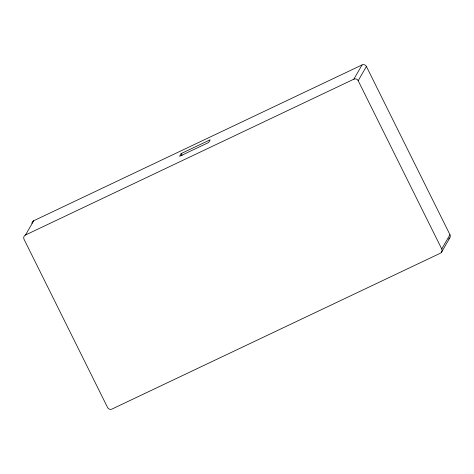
<?xml version="1.0" encoding="UTF-8"?>
<svg xmlns="http://www.w3.org/2000/svg" width="474" height="474" viewBox="0 0 474 474"><rect width="100%" height="100%" fill="white"/><g stroke="black" fill="none" stroke-linecap="round" stroke-linejoin="round"><path stroke-width="0.71" d="M449.968 234.725L441.738 248.974A3.259 3.2 30 0 1 440.275 253.258L111.941 409.068A3.259 3.2 30 0 1 107.598 407.545L24.032 239.275A3.259 3.2 30 0 1 25.495 234.997L33.725 220.742L362.059 64.932A3.259 3.2 30 0 1 366.402 66.455L449.968 234.725A3.259 3.2 30 0 1 448.505 239.003M181.145 153.57L179.563 156.313L208.619 142.52L210.201 139.783L181.145 153.57L182.111 155.502M25.495 234.997L353.829 79.188L362.059 64.932M441.738 248.974L358.178 80.704L366.402 66.455M441.537 252.18L449.767 237.924M353.829 79.188A3.259 3.2 30 0 1 358.178 80.704M31.93 223.39A3.259 3.2 30 0 1 33.725 220.742"/></g></svg>
